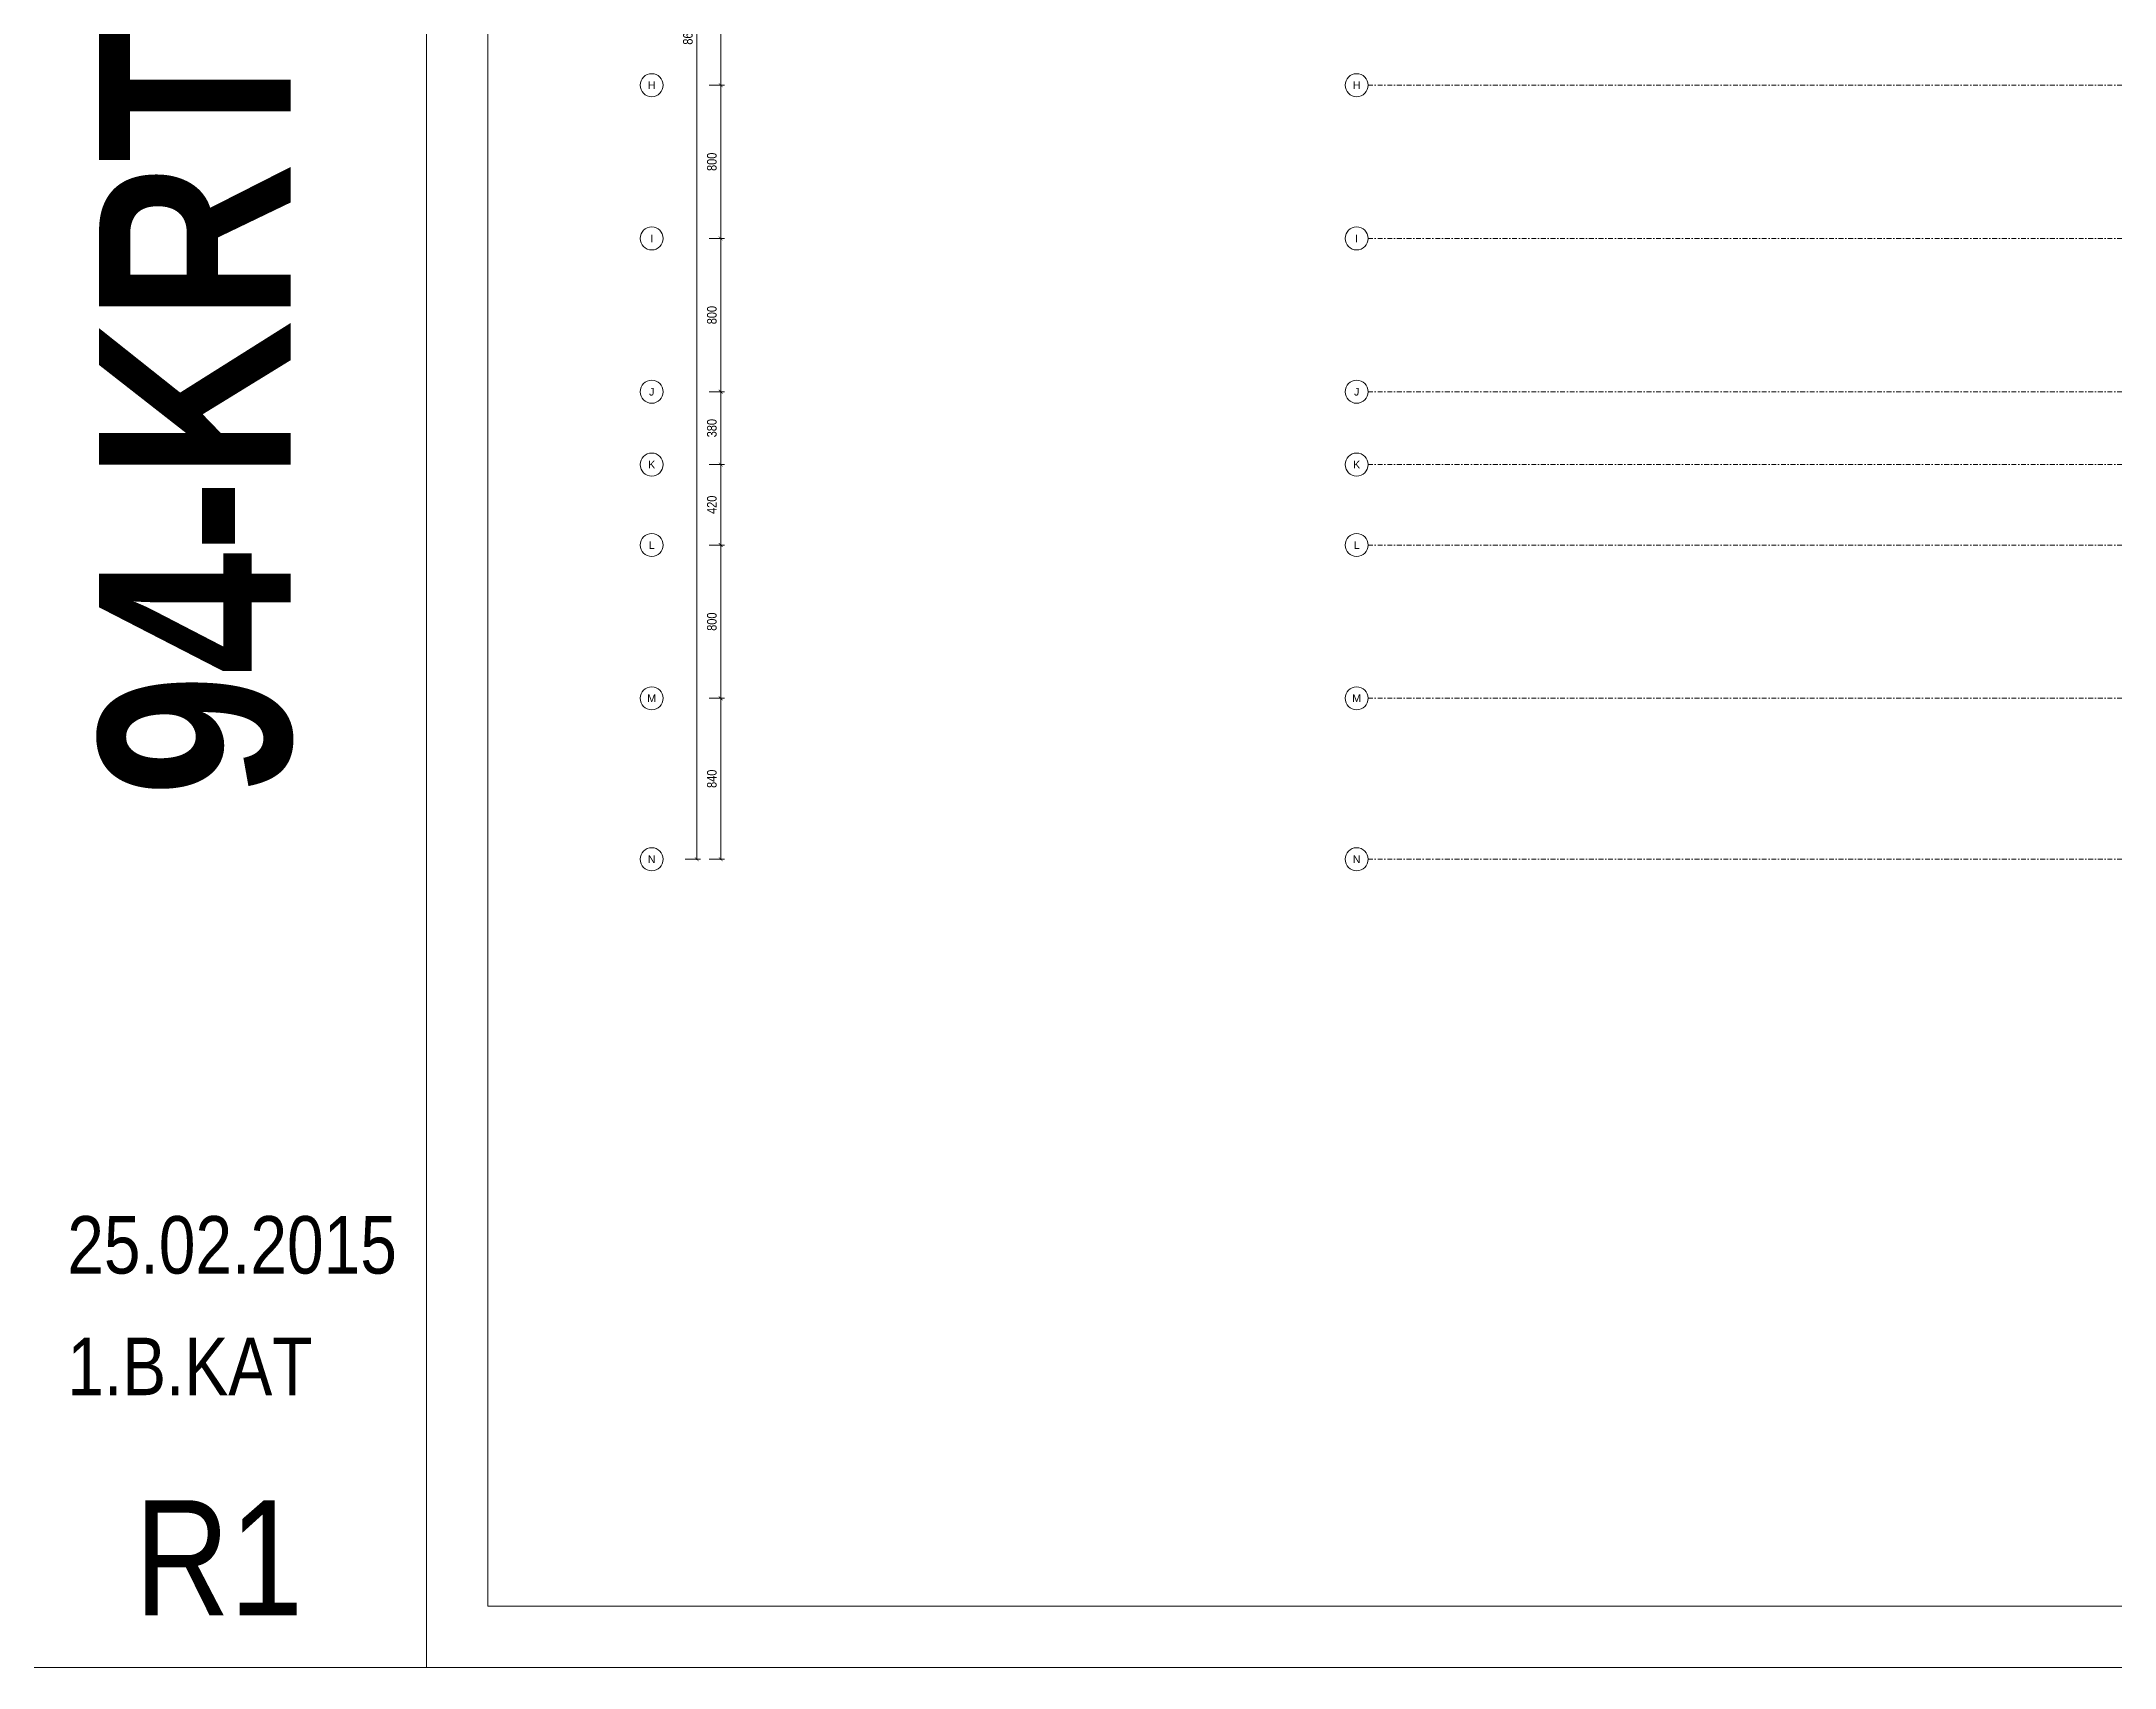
# Model space of a CAD drawing. Header units: metres. Extents: x -17822 to 152406, y -4219 to 19791.
# Drawn here: x 72151 to 82967, y -4219 to 4268 of the extents above; entities that cross this region are included whole.
import ezdxf
from ezdxf.enums import TextEntityAlignment as Align

# ---------------------------------------------------------------- set-up
doc = ezdxf.new("R2010")
doc.units = ezdxf.units.M
doc.header["$LTSCALE"] = 100
doc.header["$MEASUREMENT"] = 0
doc.linetypes.add('DASHDOT2', pattern=[0.5, 0.25, -0.125, 0, -0.125])
doc.layers.get('0').update_dxf_attribs({"color": 9, "lineweight": 9})
for name, color, linetype, lineweight in [('21', 9, 'Continuous', 9), ('24', 9, 'DASHDOT2', 9), ('25', 9, 'Continuous', 9), ('40A', 9, 'Continuous', 9)]:
    doc.layers.add(name, color=color, linetype=linetype, lineweight=lineweight)
doc.styles.add('Arial', font='arial.ttf', dxfattribs={"height": 2.5})
doc.styles.add('MuuM_TEXT-BOLD', font='ARIALNB.TTF')
doc.styles.add('MuuM_TEXT-STANDART', font='ARIALN.TTF')
doc.dimstyles.new('MuuM_DIM200', dxfattribs={"dimscale": 20, "dimtxt": 2, "dimasz": 1, "dimexe": 1, "dimexo": 1, "dimgap": 1, "dimtad": 1, "dimdec": 1, "dimrnd": 0.5, "dimdsep": 46, "dimtxsty": 'MuuM_TEXT-STANDART', "dimblk": 'ARCHTICK', "dimcen": 0, "dimdle": 0.15, "dimclrd": 256, "dimclre": 256, "dimclrt": 256, "dimadec": 0, "dimazin": 0, "dimtfac": 5, "dimtdec": 1, "dimtix": 1, "dimtmove": 2, "dimatfit": 3, "dimldrblk": 'DOT', "dimfxl": 3, "dimfxlon": 1, "dimtolj": 1, "dimlwd": -1, "dimlwe": -1, "dimarcsym": 0})

# ---------------------------------------------------------------- blocks, each defined once
blk = doc.blocks.new('0_aks')
at = {"linetype": 'Continuous'}
blk.add_circle((0, 0), 3, dxfattribs=at)
at = {"style": 'Arial'}
blk.add_attdef('AKS', text='', height=2, dxfattribs=at).set_placement((0, 0), align=Align.MIDDLE_CENTER)
blk = doc.blocks.new('_ArchTick')
at = {"color": 0, "linetype": 'ByBlock', "const_width": 0.15}
blk.add_lwpolyline([(-0.5, -0.5), (0.5, 0.5)], dxfattribs=at)
blk = doc.blocks.new('*D440')
at = {"layer": '25', "transparency": 16777216}
for p, q in [((75635, 840), (75715, 840)), ((75695, -3), (75695, 843)), ((75635, 0), (75715, 0))]:
    blk.add_line(p, q, dxfattribs=at)
at = {"layer": '25', "transparency": 16777216, "xscale": 20, "yscale": 20, "zscale": 20}
for p, rotation in [((75695, 840), 90), ((75695, 0), 270)]:
    blk.add_blockref('_ArchTick', p, dxfattribs=dict(at, rotation=rotation))
at = {"layer": '25', "transparency": 16777216, "insert": (75649, 420), "char_height": 50, "attachment_point": 5, "rotation": 90, "style": 'MuuM_TEXT-STANDART'}
blk.add_mtext('\\A1;840', dxfattribs=at)
blk = doc.blocks.new('_Dot')
at = {"color": 0, "linetype": 'ByBlock', "lineweight": -2}
blk.add_line((-0.5, 0), (-1, 0), dxfattribs=at)
at = {"color": 0, "linetype": 'ByBlock', "const_width": 0.5}
blk.add_lwpolyline([(-0.25, 0, 1), (0.25, 0, 1)], format="xyb", close=True, dxfattribs=at)
blk = doc.blocks.new('*D441')
at = {"layer": '25', "transparency": 16777216}
for p, q in [((75635, 1640), (75715, 1640)), ((75695, 837), (75695, 1643)), ((75635, 840), (75715, 840))]:
    blk.add_line(p, q, dxfattribs=at)
at = {"layer": '25', "transparency": 16777216, "xscale": 20, "yscale": 20, "zscale": 20}
for p, rotation in [((75695, 1640), 90), ((75695, 840), 270)]:
    blk.add_blockref('_ArchTick', p, dxfattribs=dict(at, rotation=rotation))
at = {"layer": '25', "transparency": 16777216, "insert": (75649, 1240), "char_height": 50, "attachment_point": 5, "rotation": 90, "style": 'MuuM_TEXT-STANDART'}
blk.add_mtext('\\A1;800', dxfattribs=at)
blk = doc.blocks.new('*D439')
at = {"layer": '25', "transparency": 16777216}
for p, q in [((75635, 2060), (75715, 2060)), ((75695, 1637), (75695, 2063)), ((75635, 1640), (75715, 1640))]:
    blk.add_line(p, q, dxfattribs=at)
at = {"layer": '25', "transparency": 16777216, "xscale": 20, "yscale": 20, "zscale": 20}
for p, rotation in [((75695, 2060), 90), ((75695, 1640), 270)]:
    blk.add_blockref('_ArchTick', p, dxfattribs=dict(at, rotation=rotation))
at = {"layer": '25', "transparency": 16777216, "insert": (75649, 1850), "char_height": 50, "attachment_point": 5, "rotation": 90, "style": 'MuuM_TEXT-STANDART'}
blk.add_mtext('\\A1;420', dxfattribs=at)
blk = doc.blocks.new('*D442')
at = {"layer": '25', "transparency": 16777216}
for p, q in [((75635, 2440), (75715, 2440)), ((75695, 2057), (75695, 2443)), ((75635, 2060), (75715, 2060))]:
    blk.add_line(p, q, dxfattribs=at)
at = {"layer": '25', "transparency": 16777216, "xscale": 20, "yscale": 20, "zscale": 20}
for p, rotation in [((75695, 2440), 90), ((75695, 2060), 270)]:
    blk.add_blockref('_ArchTick', p, dxfattribs=dict(at, rotation=rotation))
at = {"layer": '25', "transparency": 16777216, "insert": (75649, 2250), "char_height": 50, "attachment_point": 5, "rotation": 90, "style": 'MuuM_TEXT-STANDART'}
blk.add_mtext('\\A1;380', dxfattribs=at)
blk = doc.blocks.new('*D443')
at = {"layer": '25', "transparency": 16777216}
for p, q in [((75635, 3240), (75715, 3240)), ((75695, 2437), (75695, 3243)), ((75635, 2440), (75715, 2440))]:
    blk.add_line(p, q, dxfattribs=at)
at = {"layer": '25', "transparency": 16777216, "xscale": 20, "yscale": 20, "zscale": 20}
for p, rotation in [((75695, 3240), 90), ((75695, 2440), 270)]:
    blk.add_blockref('_ArchTick', p, dxfattribs=dict(at, rotation=rotation))
at = {"layer": '25', "transparency": 16777216, "insert": (75649, 2840), "char_height": 50, "attachment_point": 5, "rotation": 90, "style": 'MuuM_TEXT-STANDART'}
blk.add_mtext('\\A1;800', dxfattribs=at)
blk = doc.blocks.new('*D444')
at = {"layer": '25', "transparency": 16777216}
for p, q in [((75635, 4040), (75715, 4040)), ((75695, 3237), (75695, 4043)), ((75635, 3240), (75715, 3240))]:
    blk.add_line(p, q, dxfattribs=at)
at = {"layer": '25', "transparency": 16777216, "xscale": 20, "yscale": 20, "zscale": 20}
for p, rotation in [((75695, 4040), 90), ((75695, 3240), 270)]:
    blk.add_blockref('_ArchTick', p, dxfattribs=dict(at, rotation=rotation))
at = {"layer": '25', "transparency": 16777216, "insert": (75649, 3640), "char_height": 50, "attachment_point": 5, "rotation": 90, "style": 'MuuM_TEXT-STANDART'}
blk.add_mtext('\\A1;800', dxfattribs=at)
blk = doc.blocks.new('*D445')
at = {"layer": '25', "transparency": 16777216}
for p, q in [((75635, 4840), (75715, 4840)), ((75695, 4037), (75695, 4843)), ((75635, 4040), (75715, 4040))]:
    blk.add_line(p, q, dxfattribs=at)
at = {"layer": '25', "transparency": 16777216, "xscale": 20, "yscale": 20, "zscale": 20}
for p, rotation in [((75695, 4840), 90), ((75695, 4040), 270)]:
    blk.add_blockref('_ArchTick', p, dxfattribs=dict(at, rotation=rotation))
at = {"layer": '25', "transparency": 16777216, "insert": (75649, 4440), "char_height": 50, "attachment_point": 5, "rotation": 90, "style": 'MuuM_TEXT-STANDART'}
blk.add_mtext('\\A1;800', dxfattribs=at)
blk = doc.blocks.new('*D452')
at = {"layer": '25', "transparency": 16777216}
for p, q in [((75510, 8630), (75590, 8630)), ((75570, -3), (75570, 8633)), ((75510, 0), (75590, 0))]:
    blk.add_line(p, q, dxfattribs=at)
at = {"layer": '25', "transparency": 16777216, "xscale": 20, "yscale": 20, "zscale": 20}
for p, rotation in [((75570, 8630), 90), ((75570, 0), 270)]:
    blk.add_blockref('_ArchTick', p, dxfattribs=dict(at, rotation=rotation))
at = {"layer": '25', "transparency": 16777216, "insert": (75524, 4315), "char_height": 50, "attachment_point": 5, "rotation": 90, "style": 'MuuM_TEXT-STANDART'}
blk.add_mtext('\\A1;8630', dxfattribs=at)
blk = doc.blocks.new('p-akslar_yeni')
at = {"layer": '24'}
for points in [[(1488, -4535), (6415, -4535)], [(1488, -5335), (6415, -5335)], [(1488, -6135), (6415, -6135)], [(1488, -6515), (6415, -6515)], [(1488, -6935), (6415, -6935)], [(1488, -7735), (6415, -7735)], [(1488, -8575), (6415, -8575)]]:
    blk.add_lwpolyline(points, dxfattribs=at)
at = {"layer": '21', "xscale": 20, "yscale": 20, "zscale": 20}
for p, values in [((1428, -4535), {'AKS': 'H'}), ((1428, -5335), {'AKS': 'I'}), ((1428, -6135), {'AKS': 'J'}), ((1428, -6515), {'AKS': 'K'}), ((1428, -6935), {'AKS': 'L'}), ((1428, -7735), {'AKS': 'M'}), ((1428, -8575), {'AKS': 'N'})]:
    blk.add_blockref('0_aks', p, dxfattribs=at).add_auto_attribs(values)

msp = doc.modelspace()

# ---------------------------------------------------------------- linework, layer by layer
at = {"color": 4}
for points in [[(74159.28, -4218.56), (46159.28, -4218.56), (46159.28, 12601.44), (74159.28, 12601.44)], [(102159.28, -4218.56), (74159.28, -4218.56), (74159.28, 12601.44), (102159.28, 12601.44)], [(74479.28, 12281.44), (99999.52, 12281.44), (99999.52, -3898.56), (74479.28, -3898.56)]]:
    msp.add_lwpolyline(points, close=True, dxfattribs=at)

# ---------------------------------------------------------------- block references
at = {"layer": '24'}
msp.add_blockref('p-akslar_yeni', (77585, 8575), dxfattribs=at)
msp.add_blockref('p-akslar_yeni', (77585, 8575), dxfattribs=at)
at = {"layer": '24', "xscale": 20, "yscale": 20, "zscale": 20}
for p, values in [((75335, 4040), {'AKS': 'H'}), ((75335, 3240), {'AKS': 'I'}), ((75335, 2440), {'AKS': 'J'}), ((75335, 2060), {'AKS': 'K'}), ((75335, 1640), {'AKS': 'L'}), ((75335, 840), {'AKS': 'M'}), ((75335, 0), {'AKS': 'N'})]:
    msp.add_blockref('0_aks', p, dxfattribs=at).add_auto_attribs(values)

# ---------------------------------------------------------------- texts
at = {"style": 'MuuM_TEXT-STANDART'}
for s, height, p in [('25.02.2015', 300, (72285.68, -2162.43)), ('1.B.KAT', 300, (72285.68, -2797.02)), ('R1', 600, (72637.41, -3945.39))]:
    msp.add_text(s, height=height, dxfattribs=at).set_placement(p)
at = {"layer": '40A', "style": 'MuuM_TEXT-BOLD'}
msp.add_text('94-KRT-E-E-402', height=1000, rotation=90, dxfattribs=at).set_placement((73451.7, 328.06))

# ---------------------------------------------------------------- dimensions: what is measured, and where the dimension line sits
at = {"layer": '25'}
for base, p1, p2, picture, middle in [((75570, 8630), (75395, 0), (75395, 8630), '*D452', (75524.47, 4315)), ((75695, 4840), (75395, 4040), (75395, 4840), '*D445', (75649.47, 4440)), ((75695, 4040), (75395, 3240), (75395, 4040), '*D444', (75649.47, 3640)), ((75695, 3240), (75395, 2440), (75395, 3240), '*D443', (75649.47, 2840)), ((75695, 2440), (75395, 2060), (75395, 2440), '*D442', (75649.47, 2250)), ((75695, 2060), (75395, 1640), (75395, 2060), '*D439', (75649.47, 1850)), ((75695, 1640), (75395, 840), (75395, 1640), '*D441', (75649.47, 1240)), ((75695, 840), (75395, 0), (75395, 840), '*D440', (75649.47, 420))]:
    dim = msp.add_linear_dim(base=base, p1=p1, p2=p2, angle=90, dimstyle='MuuM_DIM200', override={"dimtxt": 2.5}, dxfattribs=at)
    dim.commit()
    dim.dimension.update_dxf_attribs({"geometry": picture, "text_midpoint": middle})

doc.saveas('drawing.dxf')
